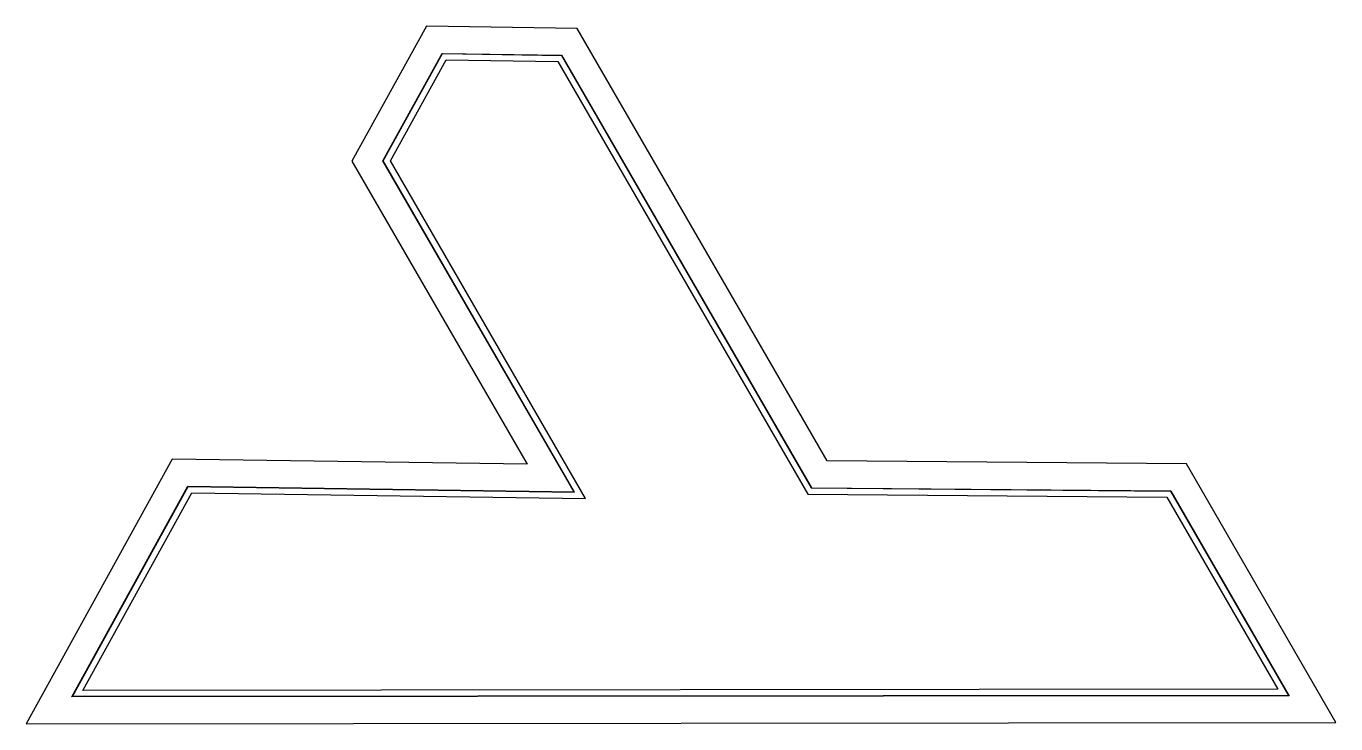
# Model space of a CAD drawing. Header units: millimetres. Extents: x -199 to 44, y 87 to 217.
import ezdxf

# ---------------------------------------------------------------- set-up
doc = ezdxf.new("R2010")
doc.units = ezdxf.units.MM
doc.layers.get('0').update_dxf_attribs({"linetype": 'CONTINUOUS'})

msp = doc.modelspace()

# ---------------------------------------------------------------- linework, layer by layer
for points in [[(15.9, 135.27), (-50.72, 135.84), (-97.05, 216.1), (-125, 216.51), (-138.81, 191.44), (-106.35, 135.21), (-172.15, 136.17), (-199.22, 87.05), (43.61, 87.27)], [(34.96, 92.26), (-190.75, 92.06), (-169.22, 131.13), (-97.61, 130.09), (-133.07, 191.5), (-122.07, 211.46), (-99.96, 211.14), (-53.62, 130.87), (13, 130.29)], [(12.97, 130.24), (34.87, 92.31), (-190.66, 92.11), (-169.19, 131.08), (-97.53, 130.03), (-133.02, 191.5), (-122.04, 211.41), (-99.99, 211.09), (-53.65, 130.82)], [(12.3, 129.1), (32.88, 93.46), (-188.72, 93.26), (-168.52, 129.92), (-95.52, 128.86), (-131.69, 191.51), (-121.37, 210.25), (-100.66, 209.95), (-54.31, 129.67)]]:
    msp.add_lwpolyline(points, close=True)

doc.saveas('drawing.dxf')
